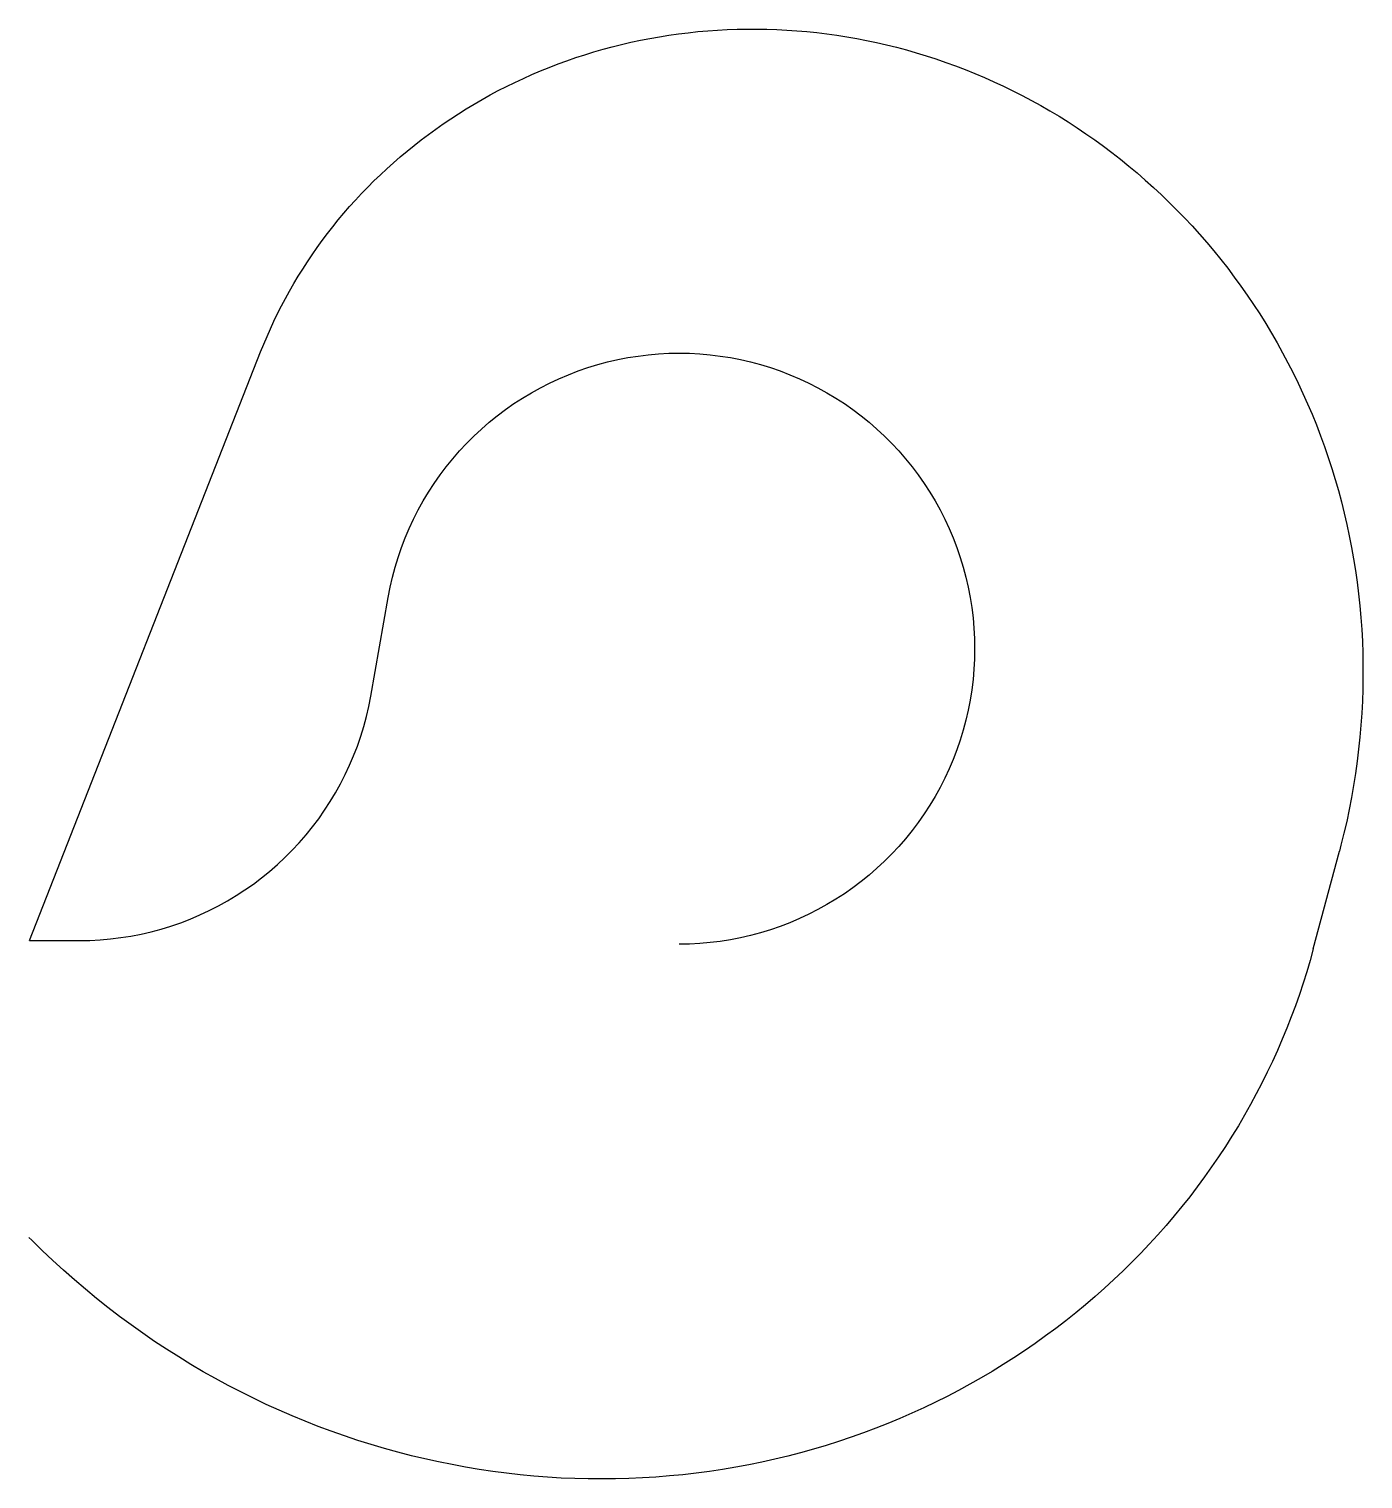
# Model space of a CAD drawing. Header units: metres. Extents: x -6 to 17861, y -7211 to 12207.
import ezdxf

# ---------------------------------------------------------------- set-up
doc = ezdxf.new("R2010")
doc.units = ezdxf.units.M

msp = doc.modelspace()

# ---------------------------------------------------------------- linework, layer by layer
at = {"layer": 'NorminalTrack', "color": 1}
msp.add_lwpolyline([(0, 0), (673, 0), (811, 2), (949, 10), (1086, 22), (1224, 39), (1360, 60), (1496, 86), (1630, 118), (1764, 153), (1896, 194), (2026, 239), (2155, 288), (2283, 342), (2408, 401), (2531, 463), (2652, 530), (2770, 601), (2886, 677), (2999, 756), (3109, 839), (3217, 926), (3321, 1017), (3422, 1111), (3520, 1209), (3614, 1310), (3705, 1414), (3792, 1521), (3875, 1632), (3954, 1745), (4029, 1861), (4100, 1979), (4167, 2100), (4230, 2223), (4288, 2348), (4342, 2475), (4392, 2604), (4437, 2735), (4477, 2867), (4513, 3000), (4544, 3135), (4571, 3271), (4571, 3271), (4804, 4596), (4830, 4731), (4862, 4866), (4897, 4999), (4938, 5131), (4983, 5262), (5032, 5391), (5086, 5518), (5145, 5643), (5207, 5766), (5274, 5887), (5345, 6006), (5421, 6122), (5500, 6235), (5583, 6345), (5670, 6452), (5761, 6557), (5855, 6658), (5953, 6755), (6054, 6850), (6158, 6940), (6265, 7027), (6376, 7110), (6489, 7190), (6605, 7265), (6723, 7336), (6844, 7403), (6967, 7466), (7092, 7524), (7219, 7578), (7348, 7628), (7479, 7673), (7611, 7713), (7744, 7749), (7879, 7780), (8015, 7806), (8151, 7828), (8288, 7845), (8426, 7857), (8564, 7864), (8702, 7866), (8840, 7864), (8978, 7857), (9116, 7845), (9253, 7828), (9389, 7806), (9525, 7780), (9659, 7749), (9793, 7713), (9925, 7673), (10056, 7628), (10185, 7578), (10312, 7524), (10437, 7466), (10560, 7403), (10681, 7336), (10799, 7265), (10915, 7190), (11028, 7110), (11139, 7027), (11246, 6940), (11350, 6850), (11451, 6755), (11549, 6658), (11643, 6557), (11734, 6452), (11821, 6345), (11904, 6235), (11983, 6122), (12058, 6006), (12130, 5887), (12197, 5766), (12259, 5643), (12318, 5518), (12372, 5391), (12421, 5262), (12466, 5131), (12507, 4999), (12542, 4866), (12573, 4731), (12600, 4596), (12621, 4459), (12638, 4322), (12650, 4184), (12657, 4046), (12660, 3908), (12657, 3770), (12650, 3632), (12638, 3495), (12621, 3357), (12600, 3221), (12573, 3085), (12542, 2951), (12507, 2817), (12466, 2685), (12421, 2555), (12372, 2426), (12318, 2298), (12259, 2173), (12197, 2050), (12130, 1929), (12058, 1811), (11983, 1695), (11904, 1582), (11821, 1472), (11734, 1364), (11643, 1260), (11549, 1159), (11451, 1061), (11350, 967), (11246, 876), (11139, 789), (11028, 706), (10915, 627), (10799, 552), (10681, 481), (10560, 414), (10437, 351), (10312, 293), (10185, 239), (10056, 189), (9925, 144), (9793, 104), (9659, 68), (9525, 37), (9389, 10), (9253, -11), (9116, -28), (8978, -40), (8840, -47), (8702, -50)], dxfattribs=at)
at = {"layer": 'WindSpiral', "color": 3}
for p, q in [((0, 0), (3096, 7885)), ((17196, -113), (17545, 1195))]:
    msp.add_line(p, q, dxfattribs=at)
for points in [[(3096, 7885), (3138, 7988), (3182, 8091), (3227, 8194), (3275, 8296), (3324, 8398), (3376, 8499), (3429, 8599), (3484, 8698), (3541, 8797), (3600, 8896), (3660, 8993), (3723, 9090), (3787, 9185), (3854, 9280), (3922, 9374), (3992, 9467), (4063, 9559), (4137, 9650), (4212, 9740), (4289, 9829), (4368, 9916), (4448, 10003), (4531, 10088), (4614, 10172), (4700, 10255), (4787, 10336), (4876, 10417), (4967, 10495), (5059, 10573), (5152, 10649), (5248, 10723), (5344, 10796), (5443, 10868), (5542, 10938), (5643, 11006), (5746, 11073), (5850, 11138), (5956, 11202), (6062, 11264), (6171, 11324), (6280, 11382), (6391, 11439), (6503, 11493), (6616, 11546), (6730, 11597), (6846, 11646), (6962, 11694), (7080, 11739), (7199, 11782), (7319, 11824), (7439, 11863), (7561, 11901), (7684, 11936), (7807, 11969), (7932, 12000), (8057, 12029), (8183, 12056), (8310, 12081), (8438, 12104), (8566, 12124), (8695, 12142), (8824, 12158), (8954, 12172), (9085, 12184), (9216, 12193), (9347, 12200), (9479, 12205), (9612, 12207), (9744, 12207), (9877, 12205), (10010, 12201), (10144, 12194), (10277, 12185), (10411, 12173), (10545, 12159), (10678, 12143), (10812, 12124), (10946, 12103), (11080, 12080), (11213, 12054), (11346, 12026), (11480, 11995), (11612, 11962), (11745, 11927), (11877, 11889), (12009, 11849), (12141, 11806), (12272, 11761), (12402, 11714), (12532, 11664), (12661, 11612), (12790, 11558), (12918, 11501), (13045, 11442), (13171, 11380), (13297, 11317), (13422, 11250), (13546, 11182), (13669, 11111), (13791, 11038), (13911, 10963), (14031, 10885), (14150, 10805), (14268, 10723), (14384, 10639), (14499, 10552), (14613, 10463), (14725, 10372), (14836, 10279), (14946, 10184), (15054, 10087), (15161, 9988), (15266, 9886), (15370, 9783), (15472, 9677), (15572, 9570), (15671, 9460), (15768, 9349), (15863, 9236), (15957, 9121), (16049, 9004), (16138, 8885), (16226, 8764), (16312, 8642), (16396, 8518), (16478, 8392), (16558, 8264), (16635, 8135), (16711, 8004), (16785, 7872), (16856, 7738), (16925, 7603), (16992, 7466), (17057, 7328), (17119, 7188), (17179, 7047), (17237, 6905), (17292, 6761), (17345, 6616), (17395, 6470), (17443, 6323), (17489, 6175), (17532, 6026), (17572, 5875), (17610, 5724), (17645, 5572), (17678, 5419), (17708, 5265), (17736, 5110), (17761, 4954), (17783, 4798), (17802, 4641), (17819, 4483), (17833, 4325), (17844, 4167), (17853, 4007), (17858, 3848), (17861, 3688), (17861, 3528), (17859, 3367), (17853, 3206), (17845, 3045), (17834, 2884), (17820, 2723), (17803, 2561), (17784, 2400), (17761, 2239), (17736, 2078), (17708, 1917), (17677, 1756), (17643, 1596), (17606, 1436), (17566, 1276), (17545, 1195)], [(17196, -113), (17153, -266), (17108, -419), (17061, -571), (17010, -723), (16957, -874), (16901, -1024), (16842, -1174), (16780, -1323), (16716, -1471), (16649, -1618), (16580, -1764), (16507, -1910), (16432, -2054), (16355, -2197), (16275, -2339), (16192, -2480), (16106, -2620), (16018, -2759), (15927, -2896), (15834, -3032), (15739, -3166), (15640, -3299), (15540, -3431), (15436, -3561), (15331, -3689), (15223, -3816), (15112, -3941), (14999, -4065), (14884, -4186), (14767, -4306), (14647, -4424), (14525, -4540), (14400, -4654), (14274, -4766), (14145, -4877), (14014, -4985), (13881, -5091), (13746, -5194), (13609, -5296), (13470, -5395), (13329, -5493), (13186, -5587), (13041, -5680), (12895, -5770), (12746, -5858), (12596, -5943), (12444, -6026), (12290, -6106), (12135, -6183), (11978, -6258), (11819, -6331), (11659, -6401), (11498, -6468), (11335, -6532), (11170, -6594), (11005, -6653), (10838, -6709), (10669, -6762), (10500, -6812), (10329, -6860), (10158, -6904), (9985, -6946), (9811, -6985), (9636, -7020), (9461, -7053), (9284, -7083), (9107, -7109), (8929, -7133), (8751, -7154), (8571, -7171), (8391, -7185), (8211, -7197), (8030, -7205), (7849, -7210), (7667, -7211), (7485, -7210), (7303, -7205), (7120, -7198), (6938, -7187), (6755, -7172), (6572, -7155), (6390, -7134), (6207, -7110), (6025, -7083), (5842, -7053), (5660, -7019), (5479, -6983), (5297, -6943), (5116, -6899), (4936, -6853), (4756, -6803), (4577, -6750), (4398, -6694), (4220, -6635), (4043, -6572), (3867, -6507), (3692, -6438), (3517, -6366), (3344, -6290), (3171, -6212), (3000, -6131), (2830, -6046), (2661, -5958), (2493, -5867), (2327, -5774), (2162, -5677), (1999, -5577), (1837, -5474), (1677, -5368), (1518, -5259), (1361, -5147), (1205, -5033), (1052, -4915), (900, -4795), (750, -4671), (603, -4545), (457, -4416), (313, -4285), (171, -4151), (31, -4014), (-6, -3976)]]:
    msp.add_lwpolyline(points, dxfattribs=at)

doc.saveas('drawing.dxf')
